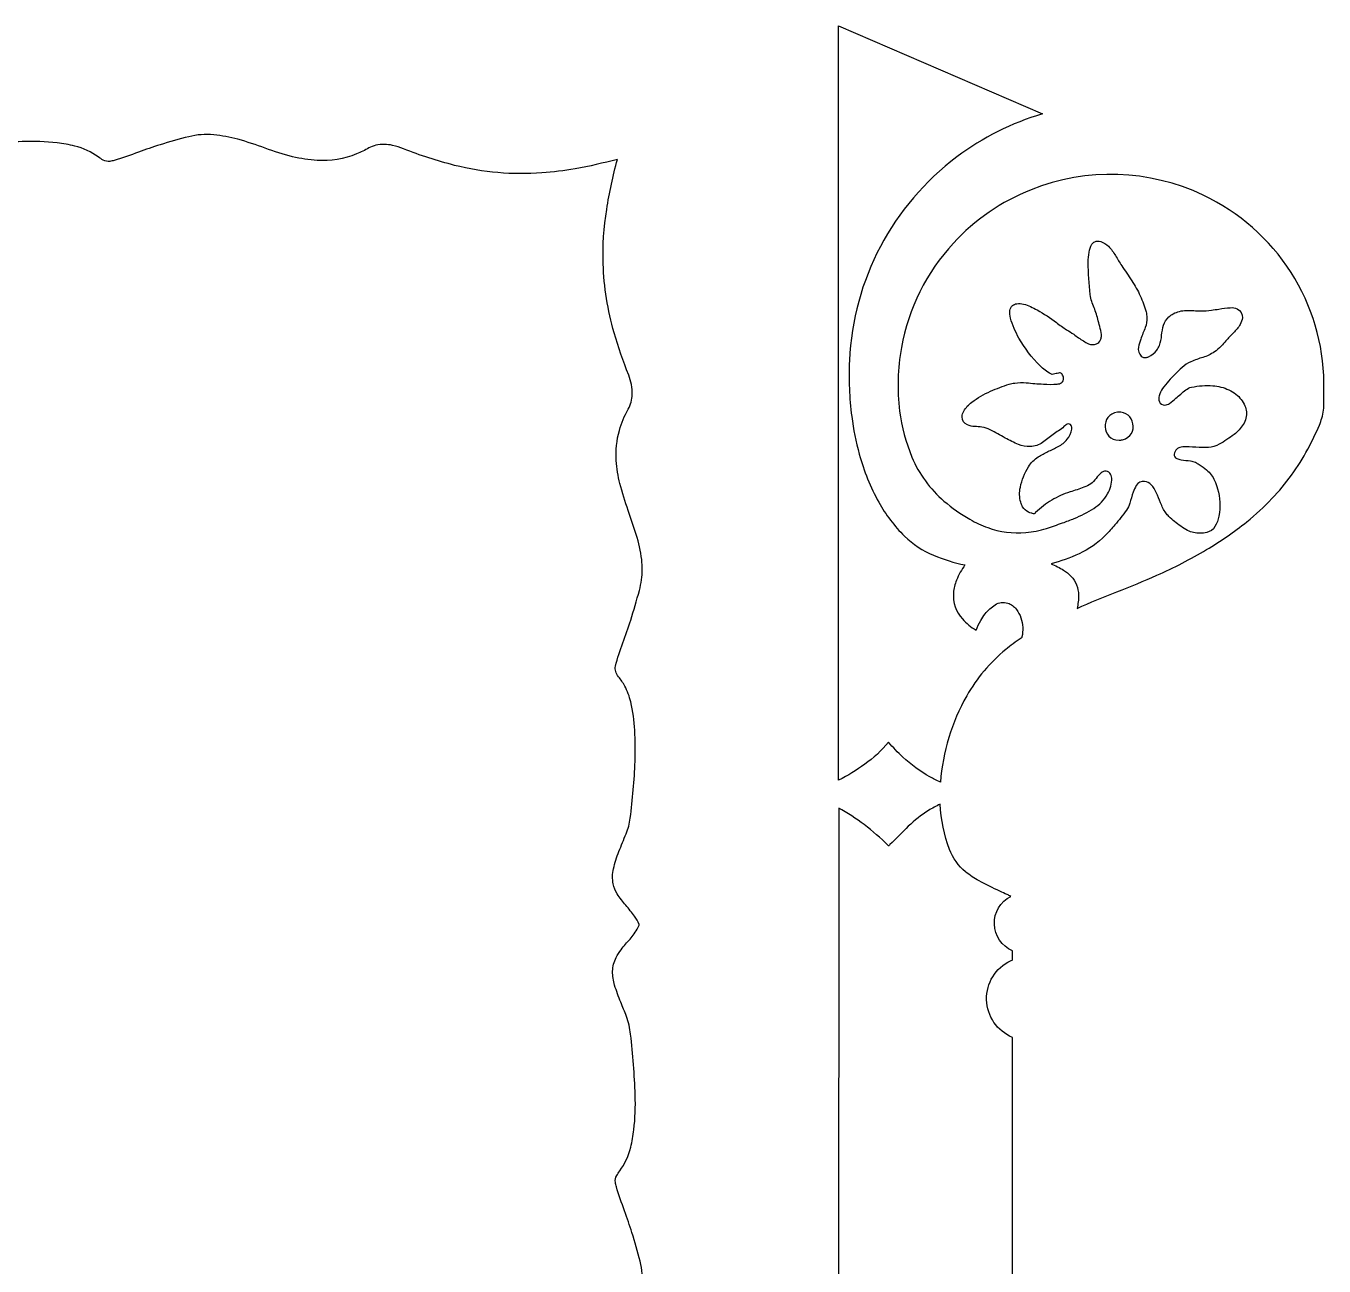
# Model space of a CAD drawing. Extents: x 2.94 to 12.7, y -14.56 to -4.73.
# Drawn here: x 8.37 to 12.489, y -10.474 to -6.539 of the extents above; entities that cross this region are included whole.
import ezdxf

# ---------------------------------------------------------------- set-up
doc = ezdxf.new("R2010")
doc.units = 0
doc.layers.add('LAYER_1', color=7, linetype='CONTINUOUS')

msp = doc.modelspace()

# ---------------------------------------------------------------- linework, layer by layer
at = {"layer": 'LAYER_1', "color": 250}
for points, knots in [([(11.5952, -6.8182), (11.5952, -6.8182), (10.9488, -6.5391), (10.9488, -6.5391), (10.9488, -6.5391), (10.9488, -8.9327), (10.9488, -8.9327), (10.9775, -8.9177), (11.005, -8.9008), (11.0314, -8.8821), (11.0596, -8.8621), (11.0851, -8.8385), (11.1073, -8.812), (11.1214, -8.8285), (11.1364, -8.8442), (11.1523, -8.8591), (11.1783, -8.8836), (11.2073, -8.9048), (11.2386, -8.9221), (11.2436, -8.9249), (11.2487, -8.9276), (11.2538, -8.9302), (11.2598, -8.9332), (11.2658, -8.9362), (11.2718, -8.9391), (11.2791, -8.8428), (11.3076, -8.7492), (11.3551, -8.665), (11.3869, -8.6087), (11.4289, -8.5588), (11.4789, -8.5178), (11.4865, -8.5116), (11.4943, -8.5055), (11.5022, -8.4997), (11.5107, -8.4934), (11.5193, -8.4873), (11.5281, -8.4814), (11.5294, -8.4805), (11.5302, -8.4792), (11.5305, -8.4778), (11.5324, -8.4678), (11.5332, -8.4577), (11.5328, -8.4476), (11.5319, -8.427), (11.525, -8.4071), (11.5129, -8.3904), (11.5061, -8.381), (11.4965, -8.3741), (11.4854, -8.3707), (11.472, -8.3665), (11.4575, -8.3683), (11.4456, -8.3757), (11.4333, -8.3834), (11.4225, -8.3932), (11.4137, -8.4048), (11.4086, -8.4115), (11.4039, -8.4186), (11.3998, -8.426), (11.3943, -8.4358), (11.3893, -8.4459), (11.3849, -8.4562), (11.3686, -8.4467), (11.3539, -8.4348), (11.3413, -8.4208), (11.321, -8.3982), (11.3108, -8.3683), (11.3131, -8.3381), (11.3142, -8.3242), (11.3174, -8.3106), (11.3227, -8.2977), (11.3297, -8.2806), (11.3388, -8.2644), (11.3495, -8.2494), (11.3154, -8.2425), (11.282, -8.2322), (11.2499, -8.2188), (11.2157, -8.2045), (11.1844, -8.1838), (11.1579, -8.1579), (11.1255, -8.1263), (11.0979, -8.0902), (11.076, -8.0506), (11.0494, -8.0025), (11.0286, -7.9512), (11.0141, -7.8981), (11.0034, -7.8588), (10.9955, -7.8189), (10.9903, -7.7785), (10.9828, -7.7195), (10.9804, -7.6601), (10.983, -7.6007), (10.9944, -7.3451), (11.1195, -7.108), (11.3242, -6.9544), (11.406, -6.8931), (11.4978, -6.847), (11.5952, -6.8182)], [0, 0, 0, 0, 1, 1, 1, 2, 2, 2, 3, 3, 3, 4, 4, 4, 5, 5, 5, 6, 6, 6, 7, 7, 7, 8, 8, 8, 9, 9, 9, 10, 10, 10, 11, 11, 11, 12, 12, 12, 13, 13, 13, 14, 14, 14, 15, 15, 15, 16, 16, 16, 17, 17, 17, 18, 18, 18, 19, 19, 19, 20, 20, 20, 21, 21, 21, 22, 22, 22, 23, 23, 23, 24, 24, 24, 25, 25, 25, 26, 26, 26, 27, 27, 27, 28, 28, 28, 29, 29, 29, 30, 30, 30, 31, 31, 31, 32, 32, 32, 32]), ([(5.3901, -11.8191), (5.404, -11.7668), (5.4153, -11.7138), (5.4239, -11.6603), (5.4331, -11.6033), (5.4368, -11.5456), (5.4349, -11.4879), (5.4326, -11.4137), (5.4209, -11.3402), (5.4002, -11.2689), (5.387, -11.2233), (5.3716, -11.1784), (5.3541, -11.1343), (5.3464, -11.1149), (5.3426, -11.0943), (5.343, -11.0735), (5.3432, -11.0569), (5.3476, -11.0406), (5.3558, -11.0262), (5.3678, -11.0051), (5.3771, -10.9826), (5.3836, -10.9592), (5.3923, -10.928), (5.3957, -10.8955), (5.3936, -10.8632), (5.3921, -10.8386), (5.3881, -10.8143), (5.3817, -10.7906), (5.374, -10.7619), (5.3654, -10.7334), (5.3557, -10.7053), (5.347, -10.6798), (5.3385, -10.6542), (5.3301, -10.6286), (5.3217, -10.6027), (5.3159, -10.5761), (5.3129, -10.549), (5.3104, -10.5277), (5.3106, -10.5062), (5.3135, -10.485), (5.315, -10.4735), (5.3173, -10.4621), (5.3203, -10.4509), (5.3288, -10.4195), (5.3379, -10.3882), (5.3477, -10.3571), (5.3554, -10.3329), (5.3637, -10.3088), (5.3727, -10.285), (5.3818, -10.2608), (5.3895, -10.2362), (5.3958, -10.2111), (5.3971, -10.2056), (5.397, -10.1997), (5.3954, -10.1943), (5.3936, -10.1881), (5.3905, -10.1823), (5.3865, -10.1774), (5.3789, -10.1682), (5.3723, -10.1584), (5.3666, -10.1479), (5.358, -10.1321), (5.3516, -10.1151), (5.3476, -10.0975), (5.3409, -10.0679), (5.3366, -10.0379), (5.3348, -10.0076), (5.3329, -9.9748), (5.3325, -9.9418), (5.3338, -9.9089), (5.3362, -9.8486), (5.3414, -9.7884), (5.3492, -9.7286), (5.3514, -9.7117), (5.3558, -9.6951), (5.3622, -9.6793), (5.3699, -9.6604), (5.3775, -9.6416), (5.3851, -9.6228), (5.3922, -9.6051), (5.398, -9.5868), (5.4023, -9.5682), (5.406, -9.5524), (5.4063, -9.536), (5.4032, -9.5201), (5.401, -9.5087), (5.3966, -9.4979), (5.3902, -9.4882), (5.382, -9.4757), (5.373, -9.4638), (5.3634, -9.4524), (5.3536, -9.441), (5.3442, -9.4292), (5.3352, -9.4172), (5.3292, -9.4093), (5.3244, -9.4006), (5.3207, -9.3914), (5.3204, -9.3906), (5.3205, -9.3898), (5.3208, -9.3891), (5.3222, -9.3864), (5.3236, -9.3836), (5.325, -9.3809), (5.3317, -9.3679), (5.3401, -9.3558), (5.3499, -9.3449), (5.3597, -9.3341), (5.3691, -9.3229), (5.378, -9.3114), (5.384, -9.3036), (5.3893, -9.2953), (5.3939, -9.2865), (5.401, -9.2731), (5.4048, -9.2581), (5.405, -9.2429), (5.4053, -9.2279), (5.4031, -9.213), (5.3987, -9.1987), (5.3931, -9.1804), (5.3866, -9.1623), (5.3792, -9.1446), (5.373, -9.1298), (5.3671, -9.1148), (5.3614, -9.0998), (5.3549, -9.0824), (5.3505, -9.0643), (5.3483, -9.0458), (5.3406, -8.9811), (5.3357, -8.916), (5.3334, -8.8508), (5.3321, -8.8138), (5.3335, -8.7767), (5.3377, -8.7399), (5.3398, -8.7211), (5.3431, -8.7025), (5.3476, -8.6842), (5.3542, -8.6572), (5.366, -8.6318), (5.3824, -8.6095), (5.386, -8.6046), (5.3892, -8.5995), (5.3922, -8.5943), (5.3958, -8.5878), (5.3973, -8.5803), (5.3963, -8.5729), (5.3957, -8.5682), (5.3946, -8.5635), (5.3932, -8.5589), (5.3854, -8.5331), (5.3767, -8.5075), (5.3672, -8.4822), (5.3587, -8.4596), (5.3509, -8.4367), (5.3438, -8.4135), (5.3345, -8.3834), (5.326, -8.3531), (5.3181, -8.3226), (5.3115, -8.2967), (5.3094, -8.2699), (5.312, -8.2433), (5.3146, -8.2173), (5.3194, -8.1917), (5.3264, -8.1666), (5.3345, -8.1373), (5.3438, -8.1084), (5.3544, -8.08), (5.365, -8.0515), (5.374, -8.0225), (5.3814, -7.9931), (5.3878, -7.9674), (5.3919, -7.9412), (5.3936, -7.9148), (5.3962, -7.8722), (5.3892, -7.8296), (5.3729, -7.7903), (5.3673, -7.7768), (5.3609, -7.7636), (5.3537, -7.7509), (5.3498, -7.744), (5.3469, -7.7366), (5.3452, -7.7288), (5.3414, -7.7113), (5.3415, -7.6931), (5.3457, -7.6757), (5.3485, -7.6637), (5.3522, -7.6521), (5.3568, -7.6407), (5.3777, -7.588), (5.3951, -7.534), (5.4089, -7.479), (5.4315, -7.3884), (5.4397, -7.2949), (5.4331, -7.2017), (5.4306, -7.1665), (5.4262, -7.1314), (5.4199, -7.0966), (5.4118, -7.0515), (5.4018, -7.0068), (5.3901, -6.9625), (5.4424, -6.9765), (5.4954, -6.9878), (5.5489, -6.9964), (5.6058, -7.0056), (5.6636, -7.0093), (5.7213, -7.0074), (5.7955, -7.0051), (5.869, -6.9934), (5.9403, -6.9727), (5.9859, -6.9595), (6.0308, -6.9441), (6.0749, -6.9265), (6.0943, -6.9189), (6.1149, -6.9151), (6.1357, -6.9154), (6.1523, -6.9157), (6.1685, -6.9201), (6.183, -6.9283), (6.2041, -6.9403), (6.2266, -6.9496), (6.25, -6.9561), (6.2812, -6.9648), (6.3137, -6.9682), (6.346, -6.9661), (6.3705, -6.9645), (6.3948, -6.9606), (6.4186, -6.9542), (6.4473, -6.9465), (6.4758, -6.9379), (6.5039, -6.9282), (6.5294, -6.9195), (6.5549, -6.9109), (6.5806, -6.9026), (6.6064, -6.8942), (6.6331, -6.8884), (6.6601, -6.8854), (6.6814, -6.8829), (6.703, -6.8831), (6.7242, -6.8859), (6.7357, -6.8875), (6.747, -6.8897), (6.7582, -6.8928), (6.7897, -6.9012), (6.821, -6.9104), (6.852, -6.9202), (6.8763, -6.9279), (6.9004, -6.9362), (6.9242, -6.9451), (6.9483, -6.9542), (6.973, -6.962), (6.9981, -6.9682), (7.0036, -6.9696), (7.0094, -6.9695), (7.0149, -6.9679), (7.0211, -6.9661), (7.0268, -6.963), (7.0318, -6.9589), (7.041, -6.9514), (7.0508, -6.9448), (7.0612, -6.9391), (7.0771, -6.9305), (7.0941, -6.9241), (7.1117, -6.9201), (7.1413, -6.9134), (7.1713, -6.9091), (7.2015, -6.9073), (7.2344, -6.9053), (7.2674, -6.905), (7.3003, -6.9063), (7.3606, -6.9087), (7.4208, -6.9139), (7.4806, -6.9217), (7.4975, -6.9239), (7.5141, -6.9283), (7.5299, -6.9347), (7.5487, -6.9423), (7.5676, -6.95), (7.5864, -6.9576), (7.6041, -6.9647), (7.6223, -6.9705), (7.6409, -6.9748), (7.6568, -6.9785), (7.6732, -6.9788), (7.6891, -6.9757), (7.7005, -6.9735), (7.7113, -6.969), (7.721, -6.9627), (7.7334, -6.9544), (7.7454, -6.9455), (7.7567, -6.9358), (7.7682, -6.9261), (7.78, -6.9167), (7.792, -6.9077), (7.7999, -6.9017), (7.8086, -6.8969), (7.8178, -6.8932), (7.8185, -6.8929), (7.8194, -6.8929), (7.8201, -6.8933), (7.8228, -6.8947), (7.8255, -6.8961), (7.8282, -6.8975), (7.8413, -6.9042), (7.8534, -6.9126), (7.8642, -6.9224), (7.875, -6.9322), (7.8863, -6.9416), (7.8978, -6.9505), (7.9056, -6.9565), (7.9139, -6.9618), (7.9226, -6.9664), (7.9361, -6.9734), (7.9511, -6.9773), (7.9663, -6.9775), (7.9813, -6.9777), (7.9962, -6.9756), (8.0105, -6.9712), (8.0288, -6.9656), (8.0469, -6.9591), (8.0645, -6.9517), (8.0794, -6.9455), (8.0943, -6.9395), (8.1094, -6.9339), (8.1268, -6.9274), (8.1449, -6.923), (8.1633, -6.9208), (8.2281, -6.9131), (8.2932, -6.9082), (8.3584, -6.9059), (8.3954, -6.9046), (8.4325, -6.906), (8.4693, -6.9102), (8.4881, -6.9123), (8.5067, -6.9156), (8.525, -6.9201), (8.552, -6.9267), (8.5773, -6.9385), (8.5997, -6.9549), (8.6046, -6.9584), (8.6097, -6.9617), (8.6149, -6.9647), (8.6214, -6.9683), (8.6289, -6.9698), (8.6362, -6.9688), (8.641, -6.9682), (8.6457, -6.9671), (8.6503, -6.9657), (8.6761, -6.9579), (8.7017, -6.9492), (8.727, -6.9397), (8.7496, -6.9312), (8.7726, -6.9234), (8.7957, -6.9162), (8.8258, -6.907), (8.8561, -6.8984), (8.8866, -6.8906), (8.9124, -6.8839), (8.9393, -6.8819), (8.9659, -6.8845), (8.9918, -6.8871), (9.0175, -6.8919), (9.0426, -6.8988), (9.0719, -6.907), (9.1007, -6.9163), (9.1292, -6.9269), (9.1577, -6.9375), (9.1867, -6.9465), (9.2161, -6.9539), (9.2418, -6.9603), (9.268, -6.9644), (9.2944, -6.966), (9.337, -6.9687), (9.3795, -6.9617), (9.4189, -6.9453), (9.4324, -6.9397), (9.4456, -6.9333), (9.4583, -6.9261), (9.4652, -6.9222), (9.4726, -6.9194), (9.4803, -6.9177), (9.4979, -6.9139), (9.5161, -6.914), (9.5335, -6.9182), (9.5454, -6.921), (9.5571, -6.9247), (9.5685, -6.9292), (9.6212, -6.9502), (9.6752, -6.9676), (9.7302, -6.9814), (9.8207, -7.004), (9.9143, -7.0122), (10.0074, -7.0056), (10.0427, -7.003), (10.0778, -6.9987), (10.1125, -6.9924), (10.1576, -6.9843), (10.2024, -6.9743), (10.2466, -6.9625), (10.2327, -7.0149), (10.2214, -7.0679), (10.2128, -7.1213), (10.2036, -7.1783), (10.1999, -7.2361), (10.2017, -7.2938), (10.2041, -7.3679), (10.2158, -7.4415), (10.2365, -7.5127), (10.2497, -7.5583), (10.2651, -7.6033), (10.2826, -7.6474), (10.2903, -7.6667), (10.2941, -7.6874), (10.2937, -7.7082), (10.2935, -7.7248), (10.2891, -7.741), (10.2809, -7.7555), (10.2689, -7.7766), (10.2596, -7.7991), (10.2531, -7.8225), (10.2444, -7.8537), (10.241, -7.8862), (10.2431, -7.9185), (10.2446, -7.943), (10.2486, -7.9673), (10.255, -7.9911), (10.2627, -8.0198), (10.2713, -8.0482), (10.281, -8.0764), (10.2897, -8.1019), (10.2982, -8.1274), (10.3066, -8.153), (10.315, -8.1789), (10.3207, -8.2056), (10.3238, -8.2326), (10.3263, -8.2539), (10.3261, -8.2754), (10.3232, -8.2967), (10.3217, -8.3082), (10.3194, -8.3195), (10.3164, -8.3307), (10.3079, -8.3622), (10.2988, -8.3935), (10.289, -8.4245), (10.2813, -8.4488), (10.273, -8.4729), (10.264, -8.4967), (10.2549, -8.5208), (10.2472, -8.5455), (10.2409, -8.5706), (10.2395, -8.5761), (10.2397, -8.5819), (10.2413, -8.5874), (10.2431, -8.5936), (10.2462, -8.5993), (10.2502, -8.6043), (10.2578, -8.6135), (10.2644, -8.6233), (10.2701, -8.6337), (10.2787, -8.6496), (10.2851, -8.6666), (10.2891, -8.6842), (10.2958, -8.7137), (10.3001, -8.7438), (10.3019, -8.774), (10.3038, -8.8069), (10.3042, -8.8399), (10.3028, -8.8729), (10.3005, -8.9332), (10.2953, -8.9933), (10.2875, -9.0531), (10.2853, -9.07), (10.2809, -9.0866), (10.2745, -9.1024), (10.2668, -9.1212), (10.2592, -9.1401), (10.2516, -9.1589), (10.2445, -9.1766), (10.2387, -9.1948), (10.2344, -9.2134), (10.2307, -9.2292), (10.2303, -9.2457), (10.2335, -9.2616), (10.2357, -9.273), (10.2401, -9.2838), (10.2465, -9.2935), (10.2547, -9.3059), (10.2637, -9.3179), (10.2733, -9.3292), (10.2831, -9.3407), (10.2925, -9.3525), (10.3015, -9.3645), (10.3075, -9.3724), (10.3123, -9.3811), (10.316, -9.3903), (10.3163, -9.391), (10.3162, -9.3919), (10.3159, -9.3926), (10.3145, -9.3953), (10.3131, -9.398), (10.3117, -9.4007), (10.305, -9.4138), (10.2966, -9.4259), (10.2868, -9.4367), (10.277, -9.4475), (10.2676, -9.4587), (10.2587, -9.4703), (10.2527, -9.4781), (10.2474, -9.4864), (10.2428, -9.4951), (10.2357, -9.5086), (10.2319, -9.5236), (10.2317, -9.5388), (10.2314, -9.5538), (10.2336, -9.5687), (10.2379, -9.583), (10.2436, -9.6013), (10.2501, -9.6193), (10.2575, -9.637), (10.2637, -9.6519), (10.2696, -9.6669), (10.2752, -9.682), (10.2819, -9.7003), (10.2864, -9.7193), (10.2887, -9.7386), (10.2962, -9.8027), (10.3011, -9.8671), (10.3033, -9.9317), (10.3046, -9.9684), (10.3031, -10.0052), (10.299, -10.0418), (10.2969, -10.0606), (10.2936, -10.0792), (10.2891, -10.0975), (10.2825, -10.1244), (10.2707, -10.1498), (10.2543, -10.1722), (10.2507, -10.1771), (10.2475, -10.1821), (10.2445, -10.1874), (10.2409, -10.1939), (10.2394, -10.2014), (10.2404, -10.2087), (10.241, -10.2135), (10.2421, -10.2182), (10.2434, -10.2228), (10.2513, -10.2486), (10.26, -10.2742), (10.2695, -10.2995), (10.278, -10.3221), (10.2858, -10.345), (10.2929, -10.3682), (10.3022, -10.3982), (10.3107, -10.4286), (10.3186, -10.4591), (10.3252, -10.4849), (10.3273, -10.5118), (10.3247, -10.5384), (10.3221, -10.5643), (10.3173, -10.59), (10.3103, -10.6151), (10.3022, -10.6443), (10.2928, -10.6732), (10.2823, -10.7017), (10.2717, -10.7301), (10.2627, -10.7592), (10.2553, -10.7886), (10.2489, -10.8143), (10.2448, -10.8405), (10.2431, -10.8669), (10.2405, -10.9094), (10.2475, -10.952), (10.2638, -10.9914), (10.2694, -11.0049), (10.2758, -11.0181), (10.283, -11.0308), (10.2869, -11.0377), (10.2898, -11.0451), (10.2915, -11.0528), (10.2953, -11.0704), (10.2952, -11.0885), (10.291, -11.106), (10.2882, -11.1179), (10.2845, -11.1296), (10.2799, -11.141), (10.259, -11.1937), (10.2416, -11.2477), (10.2278, -11.3027), (10.2052, -11.3932), (10.197, -11.4868), (10.2036, -11.5799), (10.2061, -11.6152), (10.2105, -11.6503), (10.2168, -11.685), (10.2249, -11.7301), (10.2348, -11.7749), (10.2466, -11.8191), (10.1943, -11.8052), (10.1413, -11.7939), (10.0878, -11.7853), (10.0308, -11.7761), (9.9731, -11.7724), (9.9154, -11.7742), (9.8413, -11.7766), (9.7677, -11.7883), (9.6965, -11.809), (9.6509, -11.8222), (9.6059, -11.8376), (9.5618, -11.8551), (9.5424, -11.8628), (9.5218, -11.8666), (9.501, -11.8662), (9.4844, -11.866), (9.4682, -11.8615), (9.4537, -11.8534), (9.4326, -11.8414), (9.4101, -11.8321), (9.3867, -11.8256), (9.3555, -11.8169), (9.323, -11.8135), (9.2907, -11.8156), (9.2662, -11.8171), (9.2419, -11.8211), (9.2181, -11.8275), (9.1894, -11.8352), (9.1609, -11.8438), (9.1328, -11.8535), (9.1073, -11.8622), (9.0818, -11.8707), (9.0561, -11.879), (9.0303, -11.8874), (9.0036, -11.8932), (8.9765, -11.8963), (8.9552, -11.8987), (8.9337, -11.8985), (8.9125, -11.8957), (8.901, -11.8942), (8.8896, -11.8919), (8.8785, -11.8889), (8.847, -11.8804), (8.8157, -11.8713), (8.7846, -11.8615), (8.7604, -11.8538), (8.7363, -11.8455), (8.7125, -11.8365), (8.6883, -11.8274), (8.6637, -11.8197), (8.6386, -11.8134), (8.6331, -11.812), (8.6272, -11.8122), (8.6218, -11.8138), (8.6156, -11.8156), (8.6098, -11.8187), (8.6049, -11.8227), (8.5957, -11.8302), (8.5859, -11.8369), (8.5755, -11.8426), (8.5596, -11.8512), (8.5426, -11.8576), (8.525, -11.8616), (8.4954, -11.8683), (8.4654, -11.8726), (8.4352, -11.8744), (8.4022, -11.8763), (8.3692, -11.8766), (8.3363, -11.8753), (8.276, -11.8729), (8.2159, -11.8678), (8.1561, -11.86), (8.1392, -11.8578), (8.1226, -11.8534), (8.1068, -11.847), (8.088, -11.8393), (8.0691, -11.8317), (8.0503, -11.8241), (8.0326, -11.817), (8.0143, -11.8112), (7.9958, -11.8069), (7.9799, -11.8031), (7.9635, -11.8028), (7.9476, -11.806), (7.9362, -11.8082), (7.9254, -11.8126), (7.9157, -11.819), (7.9033, -11.8272), (7.8913, -11.8362), (7.8799, -11.8458), (7.8685, -11.8556), (7.8567, -11.865), (7.8447, -11.874), (7.8368, -11.88), (7.8281, -11.8848), (7.8189, -11.8885), (7.8182, -11.8888), (7.8173, -11.8887), (7.8166, -11.8884), (7.8139, -11.887), (7.8112, -11.8856), (7.8084, -11.8842), (7.7954, -11.8775), (7.7833, -11.8691), (7.7725, -11.8593), (7.7616, -11.8495), (7.7504, -11.8401), (7.7389, -11.8312), (7.7311, -11.8252), (7.7228, -11.8199), (7.7141, -11.8153), (7.7006, -11.8082), (7.6856, -11.8044), (7.6704, -11.8042), (7.6554, -11.8039), (7.6405, -11.806), (7.6262, -11.8104), (7.6079, -11.8161), (7.5898, -11.8226), (7.5722, -11.83), (7.5573, -11.8362), (7.5423, -11.8421), (7.5272, -11.8477), (7.5089, -11.8544), (7.4899, -11.8589), (7.4706, -11.8612), (7.4064, -11.8687), (7.342, -11.8736), (7.2775, -11.8758), (7.2408, -11.877), (7.204, -11.8756), (7.1674, -11.8715), (7.1486, -11.8694), (7.13, -11.8661), (7.1117, -11.8616), (7.0847, -11.855), (7.0594, -11.8432), (7.037, -11.8268), (7.0321, -11.8232), (7.027, -11.82), (7.0218, -11.817), (7.0153, -11.8133), (7.0078, -11.8119), (7.0005, -11.8129), (6.9957, -11.8135), (6.991, -11.8145), (6.9864, -11.8159), (6.9606, -11.8238), (6.935, -11.8325), (6.9097, -11.842), (6.8871, -11.8505), (6.8642, -11.8583), (6.841, -11.8654), (6.8109, -11.8747), (6.7806, -11.8832), (6.7501, -11.8911), (6.7242, -11.8977), (6.6974, -11.8998), (6.6708, -11.8972), (6.6449, -11.8946), (6.6192, -11.8898), (6.5941, -11.8828), (6.5648, -11.8747), (6.5359, -11.8653), (6.5075, -11.8548), (6.479, -11.8442), (6.45, -11.8352), (6.4206, -11.8278), (6.3949, -11.8214), (6.3687, -11.8173), (6.3423, -11.8156), (6.2997, -11.8129), (6.2572, -11.82), (6.2178, -11.8363), (6.2043, -11.8419), (6.1911, -11.8483), (6.1784, -11.8555), (6.1715, -11.8594), (6.1641, -11.8623), (6.1563, -11.864), (6.1388, -11.8678), (6.1206, -11.8677), (6.1032, -11.8635), (6.0913, -11.8607), (6.0796, -11.857), (6.0682, -11.8524), (6.0155, -11.8315), (5.9615, -11.8141), (5.9065, -11.8003), (5.816, -11.7777), (5.7224, -11.7695), (5.6292, -11.7761), (5.594, -11.7786), (5.5589, -11.783), (5.5241, -11.7893), (5.4791, -11.7974), (5.4343, -11.8073), (5.3901, -11.8191)], [0, 0, 0, 0, 1, 1, 1, 2, 2, 2, 3, 3, 3, 4, 4, 4, 5, 5, 5, 6, 6, 6, 7, 7, 7, 8, 8, 8, 9, 9, 9, 10, 10, 10, 11, 11, 11, 12, 12, 12, 13, 13, 13, 14, 14, 14, 15, 15, 15, 16, 16, 16, 17, 17, 17, 18, 18, 18, 19, 19, 19, 20, 20, 20, 21, 21, 21, 22, 22, 22, 23, 23, 23, 24, 24, 24, 25, 25, 25, 26, 26, 26, 27, 27, 27, 28, 28, 28, 29, 29, 29, 30, 30, 30, 31, 31, 31, 32, 32, 32, 33, 33, 33, 34, 34, 34, 35, 35, 35, 36, 36, 36, 37, 37, 37, 38, 38, 38, 39, 39, 39, 40, 40, 40, 41, 41, 41, 42, 42, 42, 43, 43, 43, 44, 44, 44, 45, 45, 45, 46, 46, 46, 47, 47, 47, 48, 48, 48, 49, 49, 49, 50, 50, 50, 51, 51, 51, 52, 52, 52, 53, 53, 53, 54, 54, 54, 55, 55, 55, 56, 56, 56, 57, 57, 57, 58, 58, 58, 59, 59, 59, 60, 60, 60, 61, 61, 61, 62, 62, 62, 63, 63, 63, 64, 64, 64, 65, 65, 65, 66, 66, 66, 67, 67, 67, 68, 68, 68, 69, 69, 69, 70, 70, 70, 71, 71, 71, 72, 72, 72, 73, 73, 73, 74, 74, 74, 75, 75, 75, 76, 76, 76, 77, 77, 77, 78, 78, 78, 79, 79, 79, 80, 80, 80, 81, 81, 81, 82, 82, 82, 83, 83, 83, 84, 84, 84, 85, 85, 85, 86, 86, 86, 87, 87, 87, 88, 88, 88, 89, 89, 89, 90, 90, 90, 91, 91, 91, 92, 92, 92, 93, 93, 93, 94, 94, 94, 95, 95, 95, 96, 96, 96, 97, 97, 97, 98, 98, 98, 99, 99, 99, 100, 100, 100, 101, 101, 101, 102, 102, 102, 103, 103, 103, 104, 104, 104, 105, 105, 105, 106, 106, 106, 107, 107, 107, 108, 108, 108, 109, 109, 109, 110, 110, 110, 111, 111, 111, 112, 112, 112, 113, 113, 113, 114, 114, 114, 115, 115, 115, 116, 116, 116, 117, 117, 117, 118, 118, 118, 119, 119, 119, 120, 120, 120, 121, 121, 121, 122, 122, 122, 123, 123, 123, 124, 124, 124, 125, 125, 125, 126, 126, 126, 127, 127, 127, 128, 128, 128, 129, 129, 129, 130, 130, 130, 131, 131, 131, 132, 132, 132, 133, 133, 133, 134, 134, 134, 135, 135, 135, 136, 136, 136, 137, 137, 137, 138, 138, 138, 139, 139, 139, 140, 140, 140, 141, 141, 141, 142, 142, 142, 143, 143, 143, 144, 144, 144, 145, 145, 145, 146, 146, 146, 147, 147, 147, 148, 148, 148, 149, 149, 149, 150, 150, 150, 151, 151, 151, 152, 152, 152, 153, 153, 153, 154, 154, 154, 155, 155, 155, 156, 156, 156, 157, 157, 157, 158, 158, 158, 159, 159, 159, 160, 160, 160, 161, 161, 161, 162, 162, 162, 163, 163, 163, 164, 164, 164, 165, 165, 165, 166, 166, 166, 167, 167, 167, 168, 168, 168, 169, 169, 169, 170, 170, 170, 171, 171, 171, 172, 172, 172, 173, 173, 173, 174, 174, 174, 175, 175, 175, 176, 176, 176, 177, 177, 177, 178, 178, 178, 179, 179, 179, 180, 180, 180, 181, 181, 181, 182, 182, 182, 183, 183, 183, 184, 184, 184, 185, 185, 185, 186, 186, 186, 187, 187, 187, 188, 188, 188, 189, 189, 189, 190, 190, 190, 191, 191, 191, 192, 192, 192, 193, 193, 193, 194, 194, 194, 195, 195, 195, 196, 196, 196, 197, 197, 197, 198, 198, 198, 199, 199, 199, 200, 200, 200, 201, 201, 201, 202, 202, 202, 203, 203, 203, 204, 204, 204, 205, 205, 205, 206, 206, 206, 207, 207, 207, 208, 208, 208, 209, 209, 209, 210, 210, 210, 211, 211, 211, 212, 212, 212, 213, 213, 213, 214, 214, 214, 215, 215, 215, 216, 216, 216, 217, 217, 217, 218, 218, 218, 219, 219, 219, 220, 220, 220, 221, 221, 221, 222, 222, 222, 223, 223, 223, 224, 224, 224, 225, 225, 225, 226, 226, 226, 227, 227, 227, 228, 228, 228, 229, 229, 229, 230, 230, 230, 231, 231, 231, 232, 232, 232, 233, 233, 233, 234, 234, 234, 235, 235, 235, 236, 236, 236, 237, 237, 237, 238, 238, 238, 239, 239, 239, 240, 240, 240, 241, 241, 241, 242, 242, 242, 243, 243, 243, 244, 244, 244, 245, 245, 245, 246, 246, 246, 247, 247, 247, 248, 248, 248, 249, 249, 249, 250, 250, 250, 251, 251, 251, 252, 252, 252, 253, 253, 253, 254, 254, 254, 255, 255, 255, 256, 256, 256, 257, 257, 257, 258, 258, 258, 259, 259, 259, 260, 260, 260, 261, 261, 261, 262, 262, 262, 263, 263, 263, 264, 264, 264, 264]), ([(11.7051, -8.3873), (11.7086, -8.3734), (11.7103, -8.3591), (11.71, -8.3448), (11.7097, -8.3227), (11.7011, -8.3014), (11.686, -8.2853), (11.6791, -8.2779), (11.6712, -8.2714), (11.6626, -8.266), (11.6499, -8.2581), (11.6365, -8.2513), (11.6227, -8.2457), (11.6533, -8.2379), (11.6832, -8.2273), (11.7119, -8.214), (11.7428, -8.1996), (11.7709, -8.1799), (11.795, -8.1557), (11.8056, -8.1451), (11.8157, -8.134), (11.8253, -8.1224), (11.8381, -8.1071), (11.8504, -8.0913), (11.8621, -8.0752), (11.8668, -8.0688), (11.8703, -8.0616), (11.8725, -8.0539), (11.8758, -8.0421), (11.8795, -8.0303), (11.8833, -8.0186), (11.8858, -8.0111), (11.8892, -8.004), (11.8933, -7.9973), (11.899, -7.9883), (11.9092, -7.9833), (11.9197, -7.9842), (11.9279, -7.985), (11.9355, -7.9889), (11.9408, -7.9952), (11.9472, -8.0026), (11.9525, -8.0108), (11.9566, -8.0196), (11.9617, -8.0304), (11.9664, -8.0414), (11.9705, -8.0527), (11.9746, -8.0639), (11.9802, -8.0746), (11.9871, -8.0844), (11.99, -8.0884), (11.9932, -8.0922), (11.9967, -8.0956), (12.0084, -8.1068), (12.0209, -8.1173), (12.0341, -8.1268), (12.041, -8.1318), (12.0483, -8.1362), (12.056, -8.1399), (12.0683, -8.1459), (12.0817, -8.149), (12.0953, -8.149), (12.1028, -8.149), (12.1102, -8.1481), (12.1174, -8.1464), (12.1279, -8.1438), (12.137, -8.1372), (12.1427, -8.1279), (12.1489, -8.1176), (12.1532, -8.1062), (12.1553, -8.0943), (12.1603, -8.0654), (12.1589, -8.0357), (12.1512, -8.0074), (12.1488, -7.9985), (12.1457, -7.9899), (12.1419, -7.9815), (12.136, -7.9686), (12.1274, -7.9572), (12.1165, -7.948), (12.109, -7.9417), (12.1011, -7.9359), (12.0929, -7.9307), (12.0889, -7.9282), (12.0849, -7.9259), (12.0807, -7.9238), (12.0759, -7.9214), (12.0706, -7.9198), (12.0651, -7.9193), (12.0551, -7.9183), (12.0451, -7.9171), (12.0352, -7.9155), (12.0305, -7.9148), (12.026, -7.9136), (12.0216, -7.9119), (12.016, -7.9097), (12.0126, -7.9039), (12.0134, -7.8979), (12.0142, -7.8917), (12.0173, -7.886), (12.0222, -7.882), (12.0248, -7.8798), (12.0278, -7.8781), (12.0311, -7.8771), (12.0373, -7.8751), (12.0439, -7.8742), (12.0504, -7.8744), (12.0646, -7.8749), (12.0788, -7.8757), (12.0929, -7.8766), (12.1026, -7.8772), (12.1122, -7.8773), (12.1219, -7.8769), (12.1341, -7.8765), (12.1459, -7.873), (12.1564, -7.8667), (12.1727, -7.8571), (12.1885, -7.8465), (12.2037, -7.8351), (12.2151, -7.8266), (12.2249, -7.816), (12.2325, -7.8039), (12.2365, -7.7976), (12.2394, -7.7907), (12.2412, -7.7834), (12.2444, -7.7704), (12.2432, -7.7567), (12.2378, -7.7445), (12.2314, -7.73), (12.2217, -7.7174), (12.2094, -7.7075), (12.2026, -7.7021), (12.1952, -7.6975), (12.1872, -7.6939), (12.1709, -7.6864), (12.1534, -7.6819), (12.1356, -7.6806), (12.1131, -7.679), (12.0906, -7.6806), (12.0686, -7.6854), (12.0619, -7.6869), (12.0555, -7.6899), (12.0501, -7.6942), (12.0395, -7.7027), (12.0291, -7.7114), (12.019, -7.7204), (12.0124, -7.7262), (12.0056, -7.7317), (11.9985, -7.7368), (11.9942, -7.7399), (11.9891, -7.7418), (11.9837, -7.7422), (11.9763, -7.7428), (11.9694, -7.7385), (11.9667, -7.7316), (11.9642, -7.7255), (11.9639, -7.7187), (11.9656, -7.7124), (11.9678, -7.7043), (11.9715, -7.6967), (11.9765, -7.69), (11.9887, -7.6736), (12.0021, -7.6581), (12.0166, -7.6437), (12.0237, -7.6367), (12.0309, -7.6298), (12.0383, -7.6231), (12.0467, -7.6155), (12.0563, -7.6092), (12.0667, -7.6046), (12.079, -7.5991), (12.0916, -7.5945), (12.1045, -7.5907), (12.1174, -7.5869), (12.1297, -7.5812), (12.1409, -7.5737), (12.1489, -7.5684), (12.1563, -7.5621), (12.1628, -7.5551), (12.168, -7.5496), (12.173, -7.5439), (12.1778, -7.5381), (12.1852, -7.5293), (12.193, -7.521), (12.2013, -7.5131), (12.2096, -7.5051), (12.2169, -7.4961), (12.2228, -7.4863), (12.2267, -7.4798), (12.2292, -7.4726), (12.23, -7.4651), (12.2313, -7.4532), (12.2248, -7.4418), (12.2138, -7.437), (12.2067, -7.4338), (12.199, -7.4325), (12.1913, -7.4331), (12.1792, -7.4339), (12.1672, -7.4354), (12.1553, -7.4375), (12.1474, -7.4388), (12.1395, -7.44), (12.1315, -7.4411), (12.1208, -7.4425), (12.11, -7.4431), (12.0992, -7.4429), (12.0834, -7.4426), (12.0676, -7.4424), (12.0518, -7.4422), (12.0375, -7.4421), (12.0233, -7.4456), (12.0106, -7.4523), (12.0054, -7.4551), (12.0006, -7.4585), (11.9962, -7.4625), (11.9886, -7.4695), (11.983, -7.4784), (11.9799, -7.4883), (11.9766, -7.4988), (11.9746, -7.5097), (11.9737, -7.5207), (11.9729, -7.5317), (11.9705, -7.5425), (11.9666, -7.5529), (11.9646, -7.5582), (11.9618, -7.5633), (11.9583, -7.5678), (11.9515, -7.5768), (11.9426, -7.5841), (11.9324, -7.5889), (11.9295, -7.5903), (11.9264, -7.5912), (11.9232, -7.5916), (11.9181, -7.5922), (11.913, -7.5906), (11.9092, -7.5871), (11.9014, -7.5797), (11.8979, -7.5689), (11.9, -7.5583), (11.9017, -7.5498), (11.9041, -7.5414), (11.9072, -7.5332), (11.9119, -7.5206), (11.9168, -7.5081), (11.9218, -7.4956), (11.9258, -7.4859), (11.9275, -7.4754), (11.927, -7.4648), (11.9268, -7.4586), (11.9258, -7.4524), (11.9243, -7.4464), (11.9197, -7.4289), (11.9135, -7.4118), (11.9058, -7.3953), (11.898, -7.3788), (11.8891, -7.3629), (11.879, -7.3477), (11.8684, -7.3317), (11.8577, -7.3157), (11.847, -7.2998), (11.8401, -7.2894), (11.8335, -7.2788), (11.8273, -7.268), (11.8211, -7.2572), (11.8135, -7.2472), (11.8046, -7.2383), (11.7979, -7.2315), (11.7896, -7.2263), (11.7805, -7.2232), (11.7743, -7.2211), (11.7676, -7.2213), (11.7615, -7.2237), (11.7576, -7.2253), (11.7543, -7.2282), (11.7523, -7.2319), (11.7481, -7.2397), (11.7452, -7.2481), (11.7437, -7.2568), (11.7418, -7.2677), (11.7408, -7.2787), (11.7408, -7.2897), (11.7406, -7.3238), (11.7428, -7.3579), (11.7473, -7.3917), (11.7492, -7.4061), (11.7532, -7.4201), (11.7591, -7.4333), (11.765, -7.4465), (11.7695, -7.4602), (11.7725, -7.4744), (11.7743, -7.4828), (11.7765, -7.4911), (11.7791, -7.4993), (11.7816, -7.5075), (11.7827, -7.5162), (11.7824, -7.5248), (11.7823, -7.5285), (11.7815, -7.532), (11.7801, -7.5354), (11.7776, -7.5412), (11.7729, -7.5458), (11.7671, -7.5481), (11.759, -7.5513), (11.7499, -7.5511), (11.742, -7.5474), (11.7307, -7.5421), (11.7199, -7.5357), (11.7098, -7.5284), (11.7048, -7.5247), (11.6997, -7.5212), (11.6947, -7.5176), (11.6873, -7.5125), (11.6798, -7.5076), (11.6722, -7.5029), (11.661, -7.496), (11.6502, -7.4885), (11.6398, -7.4806), (11.6205, -7.4658), (11.6001, -7.4523), (11.5789, -7.4402), (11.5653, -7.4325), (11.5508, -7.4262), (11.5358, -7.4217), (11.5286, -7.4195), (11.5211, -7.4191), (11.5138, -7.4205), (11.5091, -7.4214), (11.5047, -7.4235), (11.5009, -7.4265), (11.4962, -7.4303), (11.4931, -7.4357), (11.4923, -7.4417), (11.4911, -7.4498), (11.4916, -7.4581), (11.4939, -7.466), (11.5004, -7.4882), (11.5095, -7.5096), (11.5209, -7.5297), (11.5392, -7.5619), (11.5618, -7.5915), (11.5882, -7.6176), (11.5983, -7.6277), (11.6097, -7.6364), (11.6221, -7.6435), (11.6247, -7.645), (11.6279, -7.6454), (11.6308, -7.6445), (11.636, -7.643), (11.6412, -7.6417), (11.6464, -7.6405), (11.6482, -7.6402), (11.65, -7.6401), (11.6517, -7.6403), (11.6544, -7.6406), (11.6568, -7.6422), (11.6582, -7.6445), (11.6602, -7.6483), (11.6617, -7.6523), (11.6625, -7.6565), (11.6637, -7.6624), (11.661, -7.6684), (11.6557, -7.6714), (11.6516, -7.6738), (11.6469, -7.6752), (11.6421, -7.6756), (11.6275, -7.6766), (11.6129, -7.6767), (11.5983, -7.6757), (11.5802, -7.6745), (11.5622, -7.6731), (11.5442, -7.6714), (11.5319, -7.6703), (11.5196, -7.6706), (11.5074, -7.6722), (11.5016, -7.6729), (11.4958, -7.6742), (11.4901, -7.676), (11.4699, -7.6823), (11.45, -7.6898), (11.4307, -7.6984), (11.4097, -7.7078), (11.3899, -7.7193), (11.3714, -7.733), (11.361, -7.7406), (11.3523, -7.7502), (11.3456, -7.7612), (11.3423, -7.7666), (11.3405, -7.7728), (11.3405, -7.7792), (11.3406, -7.7906), (11.3474, -7.8009), (11.3579, -7.8053), (11.365, -7.8083), (11.3726, -7.81), (11.3803, -7.8101), (11.388, -7.8102), (11.3956, -7.8109), (11.4032, -7.812), (11.4125, -7.8134), (11.4216, -7.8164), (11.43, -7.8208), (11.4459, -7.8291), (11.4616, -7.8377), (11.4771, -7.8467), (11.4907, -7.8545), (11.5048, -7.8613), (11.5193, -7.8672), (11.5311, -7.8719), (11.5439, -7.8742), (11.5567, -7.8738), (11.5707, -7.8733), (11.5843, -7.8688), (11.5958, -7.8607), (11.6072, -7.8526), (11.6184, -7.8444), (11.6294, -7.8359), (11.6351, -7.8315), (11.6409, -7.8274), (11.6469, -7.8235), (11.6529, -7.8196), (11.6586, -7.8152), (11.6638, -7.8103), (11.6667, -7.8075), (11.6699, -7.8051), (11.6734, -7.8032), (11.6781, -7.8006), (11.684, -7.8023), (11.6865, -7.807), (11.6885, -7.8106), (11.6892, -7.8147), (11.6886, -7.8187), (11.6868, -7.8306), (11.6818, -7.8417), (11.6741, -7.8508), (11.6661, -7.8602), (11.6564, -7.868), (11.6455, -7.8736), (11.6347, -7.8791), (11.6238, -7.8845), (11.6128, -7.8898), (11.6023, -7.8948), (11.592, -7.9003), (11.5821, -7.9064), (11.5693, -7.9143), (11.5587, -7.925), (11.551, -7.9379), (11.539, -7.9581), (11.5303, -7.9801), (11.5253, -8.0031), (11.5219, -8.0187), (11.5222, -8.035), (11.5264, -8.0504), (11.5278, -8.0555), (11.5298, -8.0603), (11.5325, -8.0649), (11.5369, -8.0725), (11.5436, -8.0785), (11.5516, -8.0821), (11.5542, -8.0833), (11.5568, -8.0842), (11.5595, -8.085), (11.5627, -8.0859), (11.5659, -8.0867), (11.5692, -8.0872), (11.5697, -8.0873), (11.5702, -8.0871), (11.5705, -8.0867), (11.5715, -8.0853), (11.5727, -8.084), (11.5739, -8.0828), (11.5894, -8.0679), (11.6065, -8.0548), (11.6249, -8.0438), (11.6432, -8.0329), (11.6627, -8.0242), (11.683, -8.0178), (11.6979, -8.0131), (11.7126, -8.0082), (11.7273, -8.0031), (11.7349, -8.0004), (11.742, -7.9968), (11.7486, -7.9922), (11.7553, -7.9875), (11.7611, -7.9816), (11.7657, -7.9749), (11.7703, -7.9682), (11.7759, -7.9621), (11.7822, -7.957), (11.7852, -7.9546), (11.7887, -7.9529), (11.7924, -7.9521), (11.7987, -7.9507), (11.8053, -7.9529), (11.8094, -7.9579), (11.8132, -7.9624), (11.8152, -7.968), (11.8153, -7.9738), (11.8155, -7.9915), (11.8109, -8.009), (11.8019, -8.0243), (11.7911, -8.0428), (11.7761, -8.0584), (11.7582, -8.07), (11.7387, -8.0826), (11.718, -8.0933), (11.6965, -8.102), (11.6841, -8.1069), (11.6717, -8.1116), (11.6592, -8.116), (11.6422, -8.1221), (11.6252, -8.1278), (11.6081, -8.1333), (11.5868, -8.1402), (11.5648, -8.1446), (11.5425, -8.1465), (11.5016, -8.1501), (11.4604, -8.1447), (11.4218, -8.1309), (11.4023, -8.1238), (11.3833, -8.1151), (11.3653, -8.1047), (11.3361, -8.088), (11.3085, -8.0686), (11.283, -8.0467), (11.2386, -8.0088), (11.2038, -7.961), (11.1813, -7.9072), (11.1617, -7.8605), (11.1486, -7.8113), (11.1423, -7.7611), (11.1339, -7.694), (11.1358, -7.6261), (11.1478, -7.5596), (11.1702, -7.4358), (11.2274, -7.321), (11.3127, -7.2285), (11.3812, -7.1542), (11.4655, -7.0962), (11.5593, -7.0588), (11.7359, -6.9882), (11.9339, -6.9945), (12.1057, -7.0761), (12.2196, -7.1302), (12.316, -7.215), (12.3842, -7.3211), (12.4514, -7.4258), (12.4876, -7.5474), (12.4884, -7.6718), (12.4885, -7.6921), (12.4886, -7.7124), (12.4888, -7.7327), (12.489, -7.7499), (12.4867, -7.767), (12.482, -7.7835), (12.4799, -7.791), (12.4773, -7.7984), (12.4742, -7.8056), (12.4631, -7.8315), (12.4508, -7.857), (12.4375, -7.8818), (12.4068, -7.9391), (12.3685, -7.9919), (12.3237, -8.039), (12.2987, -8.0653), (12.272, -8.0899), (12.2437, -8.1125), (12.2033, -8.1449), (12.1607, -8.1745), (12.1162, -8.2009), (12.0654, -8.2312), (12.0128, -8.2583), (11.9587, -8.2821), (11.9169, -8.3006), (11.8746, -8.3181), (11.832, -8.3348), (11.7894, -8.3514), (11.7471, -8.3689), (11.7051, -8.3873)], [0, 0, 0, 0, 1, 1, 1, 2, 2, 2, 3, 3, 3, 4, 4, 4, 5, 5, 5, 6, 6, 6, 7, 7, 7, 8, 8, 8, 9, 9, 9, 10, 10, 10, 11, 11, 11, 12, 12, 12, 13, 13, 13, 14, 14, 14, 15, 15, 15, 16, 16, 16, 17, 17, 17, 18, 18, 18, 19, 19, 19, 20, 20, 20, 21, 21, 21, 22, 22, 22, 23, 23, 23, 24, 24, 24, 25, 25, 25, 26, 26, 26, 27, 27, 27, 28, 28, 28, 29, 29, 29, 30, 30, 30, 31, 31, 31, 32, 32, 32, 33, 33, 33, 34, 34, 34, 35, 35, 35, 36, 36, 36, 37, 37, 37, 38, 38, 38, 39, 39, 39, 40, 40, 40, 41, 41, 41, 42, 42, 42, 43, 43, 43, 44, 44, 44, 45, 45, 45, 46, 46, 46, 47, 47, 47, 48, 48, 48, 49, 49, 49, 50, 50, 50, 51, 51, 51, 52, 52, 52, 53, 53, 53, 54, 54, 54, 55, 55, 55, 56, 56, 56, 57, 57, 57, 58, 58, 58, 59, 59, 59, 60, 60, 60, 61, 61, 61, 62, 62, 62, 63, 63, 63, 64, 64, 64, 65, 65, 65, 66, 66, 66, 67, 67, 67, 68, 68, 68, 69, 69, 69, 70, 70, 70, 71, 71, 71, 72, 72, 72, 73, 73, 73, 74, 74, 74, 75, 75, 75, 76, 76, 76, 77, 77, 77, 78, 78, 78, 79, 79, 79, 80, 80, 80, 81, 81, 81, 82, 82, 82, 83, 83, 83, 84, 84, 84, 85, 85, 85, 86, 86, 86, 87, 87, 87, 88, 88, 88, 89, 89, 89, 90, 90, 90, 91, 91, 91, 92, 92, 92, 93, 93, 93, 94, 94, 94, 95, 95, 95, 96, 96, 96, 97, 97, 97, 98, 98, 98, 99, 99, 99, 100, 100, 100, 101, 101, 101, 102, 102, 102, 103, 103, 103, 104, 104, 104, 105, 105, 105, 106, 106, 106, 107, 107, 107, 108, 108, 108, 109, 109, 109, 110, 110, 110, 111, 111, 111, 112, 112, 112, 113, 113, 113, 114, 114, 114, 115, 115, 115, 116, 116, 116, 117, 117, 117, 118, 118, 118, 119, 119, 119, 120, 120, 120, 121, 121, 121, 122, 122, 122, 123, 123, 123, 124, 124, 124, 125, 125, 125, 126, 126, 126, 127, 127, 127, 128, 128, 128, 129, 129, 129, 130, 130, 130, 131, 131, 131, 132, 132, 132, 133, 133, 133, 134, 134, 134, 135, 135, 135, 136, 136, 136, 137, 137, 137, 138, 138, 138, 139, 139, 139, 140, 140, 140, 141, 141, 141, 142, 142, 142, 143, 143, 143, 144, 144, 144, 145, 145, 145, 146, 146, 146, 147, 147, 147, 148, 148, 148, 149, 149, 149, 150, 150, 150, 151, 151, 151, 152, 152, 152, 153, 153, 153, 154, 154, 154, 155, 155, 155, 156, 156, 156, 157, 157, 157, 158, 158, 158, 159, 159, 159, 160, 160, 160, 161, 161, 161, 162, 162, 162, 163, 163, 163, 164, 164, 164, 165, 165, 165, 166, 166, 166, 167, 167, 167, 168, 168, 168, 169, 169, 169, 170, 170, 170, 171, 171, 171, 172, 172, 172, 173, 173, 173, 174, 174, 174, 175, 175, 175, 176, 176, 176, 177, 177, 177, 178, 178, 178, 179, 179, 179, 180, 180, 180, 181, 181, 181, 182, 182, 182, 183, 183, 183, 184, 184, 184, 185, 185, 185, 186, 186, 186, 187, 187, 187, 188, 188, 188, 189, 189, 189, 190, 190, 190, 191, 191, 191, 192, 192, 192, 192]), ([(11.8386, -7.8536), (11.7829, -7.8532), (11.7784, -7.7714), (11.8338, -7.765), (11.8891, -7.7585), (11.9036, -7.8391), (11.8495, -7.8523), (11.8477, -7.8528), (11.8459, -7.8531), (11.8441, -7.8533), (11.8423, -7.8535), (11.8405, -7.8536), (11.8386, -7.8536)], [0, 0, 0, 0, 1, 1, 1, 2, 2, 2, 3, 3, 3, 4, 4, 4, 4]), ([(10.9488, -10.7314), (10.9488, -10.7314), (10.9489, -9.0211), (10.9489, -9.0211), (10.9771, -9.0366), (11.0042, -9.0542), (11.0299, -9.0736), (11.0568, -9.0939), (11.0823, -9.116), (11.1061, -9.1398), (11.1063, -9.14), (11.1065, -9.1402), (11.1066, -9.1405), (11.1067, -9.1407), (11.107, -9.1409), (11.1073, -9.1409), (11.1077, -9.1409), (11.1081, -9.1407), (11.1083, -9.1404), (11.1092, -9.1392), (11.1101, -9.1381), (11.1112, -9.137), (11.1306, -9.1175), (11.1502, -9.0981), (11.1699, -9.0789), (11.1895, -9.0598), (11.2111, -9.043), (11.2343, -9.0286), (11.24, -9.025), (11.2457, -9.0217), (11.2516, -9.0185), (11.258, -9.015), (11.2644, -9.0118), (11.271, -9.0086), (11.2735, -9.0577), (11.2835, -9.1061), (11.3007, -9.1521), (11.3111, -9.1798), (11.3286, -9.2043), (11.3513, -9.2232), (11.3647, -9.2342), (11.3791, -9.2439), (11.3944, -9.252), (11.4161, -9.2635), (11.4382, -9.2744), (11.4605, -9.2847), (11.468, -9.2882), (11.4756, -9.2917), (11.4831, -9.2953), (11.4872, -9.2972), (11.4913, -9.2992), (11.4953, -9.3011), (11.4622, -9.3178), (11.4417, -9.3521), (11.4428, -9.3892), (11.4439, -9.4261), (11.4663, -9.4591), (11.5004, -9.4737), (11.5004, -9.4737), (11.5005, -9.4737), (11.5006, -9.4737), (11.5006, -9.4738), (11.5007, -9.4738), (11.5008, -9.4739), (11.5008, -9.4739), (11.5008, -9.5023), (11.5008, -9.5023), (11.5005, -9.5028), (11.5, -9.5031), (11.4995, -9.5032), (11.4976, -9.5038), (11.4957, -9.5045), (11.4939, -9.5054), (11.4466, -9.5281), (11.4169, -9.5765), (11.4183, -9.6291), (11.4196, -9.6816), (11.4517, -9.7285), (11.5002, -9.7487), (11.5003, -9.7488), (11.5004, -9.7488), (11.5005, -9.7488), (11.5006, -9.7488), (11.5007, -9.7489), (11.5008, -9.749), (11.5008, -9.749), (11.5008, -10.8672), (11.5008, -10.8672), (11.5008, -10.8672), (11.376, -10.9652), (11.376, -10.9652), (11.3754, -10.9654), (11.3747, -10.9654), (11.3741, -10.9652), (11.3716, -10.9645), (11.3691, -10.9639), (11.3666, -10.9634), (11.3474, -10.9597), (11.3285, -10.9548), (11.31, -10.9486), (11.2853, -10.9405), (11.2633, -10.926), (11.2461, -10.9065), (11.232, -10.8906), (11.2209, -10.8723), (11.2135, -10.8524), (11.2082, -10.8384), (11.2038, -10.8242), (11.2001, -10.8097), (11.196, -10.7936), (11.1914, -10.7776), (11.1863, -10.7618), (11.1807, -10.7444), (11.1705, -10.7288), (11.1568, -10.7167), (11.1501, -10.7108), (11.143, -10.7053), (11.1355, -10.7002), (11.1263, -10.694), (11.1152, -10.6912), (11.1041, -10.6923), (11.094, -10.6933), (11.084, -10.695), (11.0742, -10.6974), (11.0398, -10.7058), (11.0056, -10.715), (10.9716, -10.7248), (10.9669, -10.7262), (10.9621, -10.7276), (10.9573, -10.7289), (10.9545, -10.7297), (10.9517, -10.7305), (10.9488, -10.7314)], [0, 0, 0, 0, 1, 1, 1, 2, 2, 2, 3, 3, 3, 4, 4, 4, 5, 5, 5, 6, 6, 6, 7, 7, 7, 8, 8, 8, 9, 9, 9, 10, 10, 10, 11, 11, 11, 12, 12, 12, 13, 13, 13, 14, 14, 14, 15, 15, 15, 16, 16, 16, 17, 17, 17, 18, 18, 18, 19, 19, 19, 20, 20, 20, 21, 21, 21, 22, 22, 22, 23, 23, 23, 24, 24, 24, 25, 25, 25, 26, 26, 26, 27, 27, 27, 28, 28, 28, 29, 29, 29, 30, 30, 30, 31, 31, 31, 32, 32, 32, 33, 33, 33, 34, 34, 34, 35, 35, 35, 36, 36, 36, 37, 37, 37, 38, 38, 38, 39, 39, 39, 40, 40, 40, 41, 41, 41, 42, 42, 42, 43, 43, 43, 44, 44, 44, 44])]:
    msp.add_open_spline(points, degree=3, knots=knots, dxfattribs=at)

doc.saveas('drawing.dxf')
